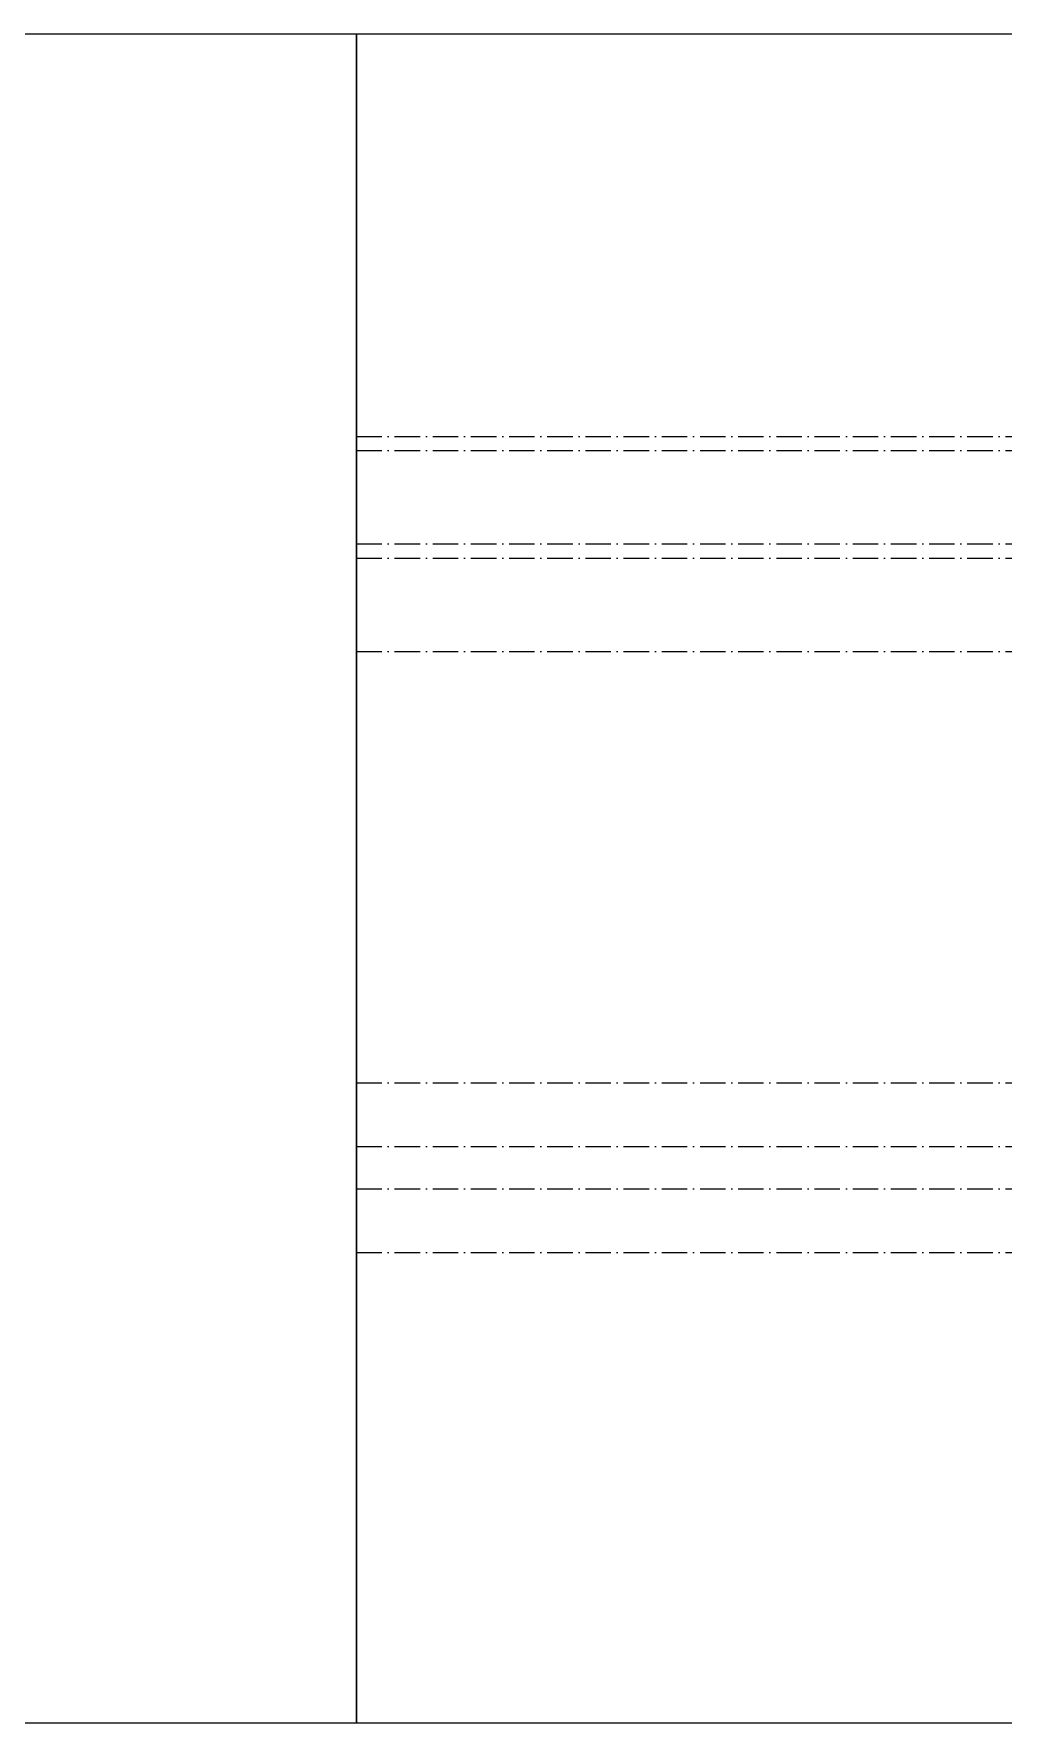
# Model space of a CAD drawing. Header units: millimetres. Extents: x -4760 to 87103, y -23275 to 20441.
# Drawn here: x 55785 to 62644, y -23275 to -11329 of the extents above; entities that cross this region are included whole.
import ezdxf
from ezdxf.xclip import XClip

# ---------------------------------------------------------------- set-up
doc = ezdxf.new("R2010")
doc.units = ezdxf.units.MM
doc.header["$LTSCALE"] = 150
doc.header["$XCLIPFRAME"] = 0
doc.linetypes.add('ACAD_ISO10W100', pattern=[18, 12, -3, 0, -3])
doc.layers.add('ad-Grid', color=8, linetype='ACAD_ISO10W100')

# ---------------------------------------------------------------- blocks, each defined once
blk = doc.blocks.new('zw$38DE')
at = {"layer": 'ad-Grid', "ltscale": 0.1}
for points in [[(-27431.1, 4570), (0, 4570)], [(-27431.1, 4470), (-2459.8, 4470), (-2319.6, 4127), (0, 4127)], [(-27431.1, 3810), (0, 3810)], [(-27431.1, 3710), (-2459.8, 3710), (-2319.6, 3367), (0, 3367)], [(-27431.1, 3050), (0, 3050)], [(-27431.1, 0), (0, 0)], [(-27431.1, -450), (0, -450)], [(-27431.1, -750), (-2459.8, -750), (-2319.6, -1093), (0, -1093)], [(-27431.1, -1200), (-2459.8, -1200), (-2319.6, -1543), (0, -1543)]]:
    blk.add_lwpolyline(points, dxfattribs=at)

msp = doc.modelspace()

# ---------------------------------------------------------------- linework, layer by layer
for points in [[(29034, -11329), (58068, -11329), (58068, -23275), (29034, -23275)], [(58068, -11329), (87103, -11329), (87103, -23275), (58068, -23275)]]:
    msp.add_lwpolyline(points, close=True)

# ---------------------------------------------------------------- block references
ref = msp.add_blockref('zw$38DE', (84123, -18746))
XClip(ref).set_block_clipping_path([(-26054.8649796729, -2140.6281090206), (349.01197073, 5188.3683916222)])

doc.saveas('drawing.dxf')
